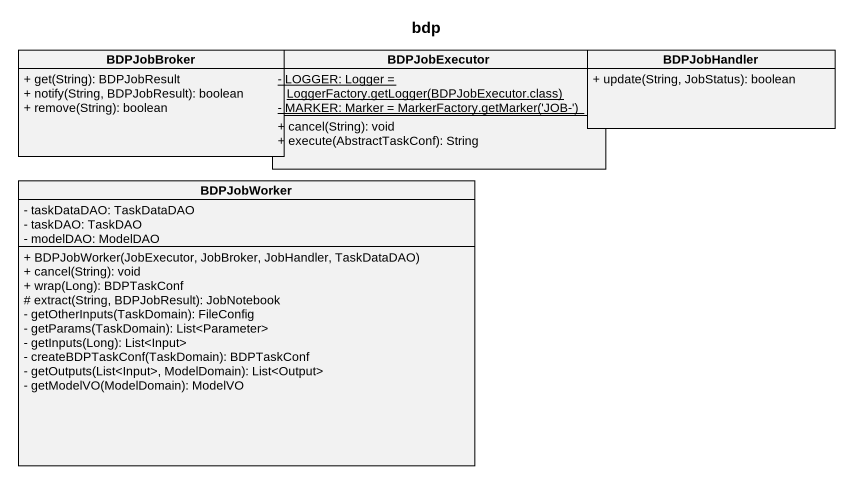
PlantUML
@startuml
title bdp
hide circle
hide empty members
skinparam classAttributeIconSize 0
class BDPJobBroker {
  + get(String): BDPJobResult
  + notify(String, BDPJobResult): boolean
  + remove(String): boolean
}
class BDPJobExecutor {
  {static} {field} - LOGGER: Logger = LoggerFactory.getLogger(BDPJobExecutor.class)
  {static} {field} - MARKER: Marker = MarkerFactory.getMarker('JOB-')
  + cancel(String): void
  + execute(AbstractTaskConf): String
}
class BDPJobHandler {
  + update(String, JobStatus): boolean
}
class BDPJobWorker {
  - taskDataDAO: TaskDataDAO
  - taskDAO: TaskDAO
  - modelDAO: ModelDAO
  + BDPJobWorker(JobExecutor, JobBroker, JobHandler, TaskDataDAO)
  + cancel(String): void
  + wrap(Long): BDPTaskConf
  # extract(String, BDPJobResult): JobNotebook
  - getOtherInputs(TaskDomain): FileConfig
  - getParams(TaskDomain): List<Parameter>
  - getInputs(Long): List<Input>
  - createBDPTaskConf(TaskDomain): BDPTaskConf
  - getOutputs(List<Input>, ModelDomain): List<Output>
  - getModelVO(ModelDomain): ModelVO
}
@enduml
